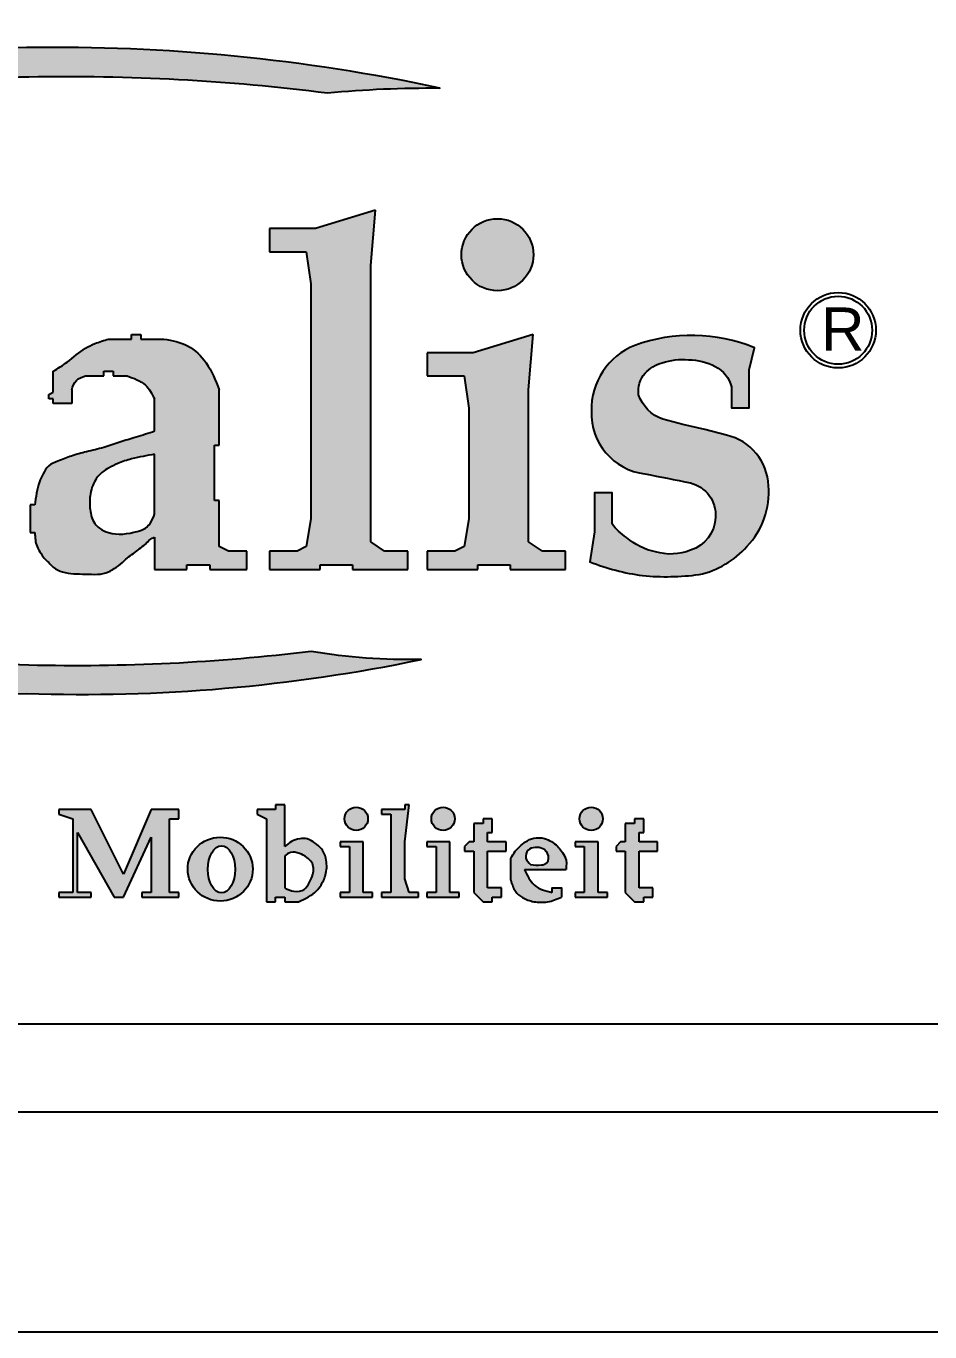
# Model space of a CAD drawing. Header units: metres. Extents: x 0 to 420, y 0 to 297.
# Drawn here: x 45.87 to 66.42, y 0 to 29.66 of the extents above; entities that cross this region are included whole.
import ezdxf
from ezdxf.enums import TextEntityAlignment as Align

# ---------------------------------------------------------------- set-up
doc = ezdxf.new("R2010")
doc.units = ezdxf.units.M
doc.header["$LTSCALE"] = 10
doc.header["$MEASUREMENT"] = 0
doc.layers.get('0').update_dxf_attribs({"linetype": 'CONTINUOUS'})
for name, color, linetype in [('25C', 1, 'CONTINUOUS'), ('RC', 2, 'CONTINUOUS'), ('SNIJLIJN', 1, 'CONTINUOUS'), ('VS-HOEK-018', 8, 'CONTINUOUS'), ('VS-HOEK-025', 1, 'CONTINUOUS'), ('VS-HOEK-035', 7, 'CONTINUOUS'), ('VS-HOEK-050', 4, 'CONTINUOUS')]:
    doc.layers.add(name, color=color, linetype=linetype)
doc.styles.add('HELVETICA', font='helv.shx')
doc.styles.add('ISO', font='ISO')
doc.styles.get("Standard").update_dxf_attribs({"font": 'iso.shx'})

# ---------------------------------------------------------------- blocks, each defined once
blk = doc.blocks.new('VIALIS-VM-01')
h = blk.add_hatch(color=256)
edge = h.paths.add_edge_path()
edge.add_arc((17.93881278018497, 14.76461323299684), 14.01359012827922, 108.8332745371606, 137.4239483886903, ccw=False)
edge.add_arc((28.8027892985973, -8.57788799629211), 39.70857105641316, 100.78465107951348, 112.80013950378279, ccw=False)
edge.add_arc((33.87210533717077, -36.40697089356308), 67.99506221215043, 91.32230786074382, 100.59290819490258, ccw=False)
edge.add_arc((33.69984099938185, -45.20570849107128), 76.78839839447271, 82.75517842846449, 91.04230353364272, ccw=False)
edge.add_arc((47.19356155146483, -8.871538967154718), 40.02293618776994, 89.47891490317829, 95.46255077376452, ccw=False)
edge.add_arc((33.23536071674035, -36.08721045792282), 68.74542107535036, 77.975106773316, 90.85217830156122)
edge.add_arc((33.21836222476752, -34.40162108240685), 67.0597658069651, 90.8590756654706, 100.61783728192)
edge.add_arc((26.96243317620151, -5.160100235767031), 37.1740034662, 99.44506753821096, 112.921778346098)
edge.add_arc((23.0728750185513, 6.488162016450147), 24.94889239537388, 115.1138129958057, 132.623268462748)
edge.add_arc((9.552031322904242, 20.87178538963109), 5.213307910796141, 130.3288920269219, 176.8970660028721)
edge.add_arc((11.1519553002469, 20.91163602358293), 6.80990222171197, 177.9605722613101, 213.715538221894)
edge.add_arc((18.0260336534569, 27.88167615529982), 16.5160150905646, 220.6082975793222, 247.7168937747358)
edge.add_arc((32.25579110041815, 60.90783640054721), 52.47547373782197, 247.0135757800472, 256.8545222353144)
edge.add_arc((30.70842351214672, 56.80250300041644), 48.12922149224578, 257.5368695815195, 271.791337632913)
edge.add_arc((34.30628294928916, 70.15985207537742), 61.49868798142298, 268.0493292123937, 281.7851253115199)
edge.add_arc((46.33784690231447, 30.69081169021077), 20.74003132036481, 260.13075788941194, 271.46168518528003, ccw=False)
edge.add_arc((34.0847124538947, 81.0260704453118), 71.30092684264609, 268.5681176109023, 277.00719823657914, ccw=False)
edge.add_arc((34.7997715027908, 82.82899717152897), 73.12422632568246, 259.41922895652567, 268.0433079742602, ccw=False)
edge.add_arc((25.49595078371176, 39.22463587801082), 28.57559367850864, 244.1904293951642, 261.7034603902771, ccw=False)
edge.add_arc((17.91920153747981, 26.89396161421729), 14.25038315217767, 224.4109661382178, 250.0401419148891, ccw=False)
edge.add_arc((10.74715606203826, 20.765122532648), 4.880419856529422, 176.1366988010405, 231.9572448674634, ccw=False)
edge.add_arc((10.64167404955898, 20.51861524057817), 4.798463511782855, 129.0371460811433, 173.1137182019519, ccw=False)
for points in [[(44.99429125194798, 24.56711051732448), (45.16525015605757, 26.61861736663953), (42.9427844026329, 25.93478175020119), (41.23319536153702, 25.93478175020119), (41.23319536153701, 25.07998722965323), (42.60086659441373, 25.07998722965323), (42.77182549852333, 23.88327490088611), (42.77182549852332, 15.17375543245094), (42.60086659441374, 14.14800200779343), (42.25894878619455, 13.97704310368384), (41.23319536153702, 13.97704310368384), (41.23319536153703, 13.29320748724547), (43.1137433067425, 13.29320748724547), (43.1137433067425, 13.46416639135507), (44.31045563550963, 13.46416639135507), (44.31045563550961, 13.29320748724547), (46.36196248482469, 13.29320748724547), (46.36196248482469, 13.97704310368384), (45.50716796427675, 13.97704310368383), (44.99429125194798, 14.31896091190301)], [(56.78634857039814, 16.51742552702898, -0.3791154371276251), (57.78802219366732, 15.23617071470017, -0.317823025813493), (56.85673348608808, 14.00908329248275, -0.1685743234727169), (55.55500479413894, 13.94918599455907, -0.1368981531360542), (54.48633811337487, 14.4855082352487, -0.09917526913757566), (53.94663565617508, 14.99030279179077), (53.94663565617505, 16.13764460788971), (53.29311738891104, 16.13764460788971), (53.29311738891104, 14.69551066492413), (53.12749525821777, 13.57606342958345, 0.05939729377212997), (55.08050477352756, 13.06757554972865, 0.05587557444467057), (57.17769084609373, 13.10757512040511, 0.1606367519036779), (58.95135682311615, 14.14918313714829, 0.2130221329154303), (59.7513694863091, 16.39982771553156, 0.3185574212503646), (58.35105590681115, 18.23214222317545), (57.38709054694841, 18.490076095348), (56.57718225030665, 18.66998787907538), (55.8368112768058, 18.86625532997294, -0.2307106865618775), (54.93282218149015, 19.77644554329953, -0.2115120042006338), (55.17006813366684, 20.57337323342532, -0.144694774903916), (55.80430546987352, 20.95555716613627, -0.1041218788009864), (56.78893177075405, 21.07495968078159, -0.1096580642264718), (57.77159259231263, 20.82688524176637, -0.2250946145004175), (58.37431299860736, 20.06266888606086), (58.37431299860737, 19.29199370170503), (59.03938065213055, 19.29199370170502), (59.03938065213056, 20.7025560290554), (59.23297624684033, 21.51964920567706, 0.1855627371420374), (54.78803153139092, 21.60687509232757, 0.3114346919178297), (53.17934211210683, 19.16990132762766, 0.3891263352437465), (55.163859648777, 16.83865499113877, -0.006994000392906661)], [(34.6190425531915, 4.390638297872338), (33.42159574468085, 4.390638297872338), (33.42159574468085, 4.21957446808512), (33.93478723404255, 4.048510638297876), (33.93478723404255, 1.31148936170213), (33.42159574468085, 1.31148936170213), (33.42159574468084, 1.140425531914889), (34.6190425531915, 1.140425531914889), (34.6190425531915, 1.31148936170213), (34.10585106382979, 1.31148936170213), (34.10585106382979, 3.535319148936176), (35.47436170212765, 1.140425531914889), (35.81648936170212, 1.140425531914889), (36.84287234042553, 3.364255319148934), (36.84287234042553, 1.31148936170213), (36.50074468085108, 1.31148936170213), (36.50074468085108, 1.140425531914889), (37.86925531914893, 1.140425531914889), (37.86925531914893, 1.31148936170213), (37.52712765957448, 1.31148936170213), (37.52712765957448, 4.048510638297877), (37.86925531914893, 4.048510638297877), (37.86925531914893, 4.390638297872338), (36.84287234042553, 4.390638297872338), (35.81648936170212, 1.995744680851072)], [(46.42244680851062, 4.561702127659578), (46.25138297872341, 4.561702127659578), (46.25138297872341, 4.390638297872338), (45.39606382978724, 4.390638297872338), (45.39606382978724, 4.219574468085119), (45.7381914893617, 4.219574468085118), (45.73819148936171, 1.31148936170213), (45.39606382978722, 1.31148936170213), (45.39606382978723, 1.14042553191489), (46.7645744680851, 1.140425531914889), (46.76457446808509, 1.31148936170213), (46.42244680851064, 1.31148936170213), (46.25138297872341, 1.824680851063848), (46.25138297872341, 3.193191489361672)], [(50.01478723404256, 3.193191489361714), (49.33053191489362, 3.193191489361715), (49.33053191489364, 3.535319148936176), (49.50159574468085, 3.535319148936175), (49.50159574468086, 4.048510638297877), (49.15946808510638, 4.048510638297877), (49.15946808510638, 3.877446808510637), (48.81734042553192, 3.877446808510637), (48.8173404255319, 3.193191489361715), (48.64627659574469, 3.193191489361714), (48.47521276595745, 3.022127659574477), (48.47521276595745, 2.851063829787234), (48.81734042553191, 2.851063829787234), (48.8173404255319, 1.311489361702131), (49.15946808510638, 0.9693617021276489), (49.50159574468085, 0.969361702127649), (49.50159574468086, 1.140425531914889), (49.84372340425532, 1.140425531914889), (49.84372340425532, 1.48255319148935), (49.33053191489363, 1.482553191489351), (49.33053191489363, 2.851063829787234), (50.01478723404256, 2.851063829787234)], [(54.09367103243586, 3.022127659574473), (54.09367103243585, 2.851063829787234), (54.4357986920103, 2.851063829787234), (54.43579869201031, 1.311489361702137), (54.77792635158478, 0.969361702127649), (55.12005401115925, 0.9693617021276489), (55.12005401115925, 1.140425531914889), (55.46218167073371, 1.140425531914889), (55.46218167073373, 1.48255319148935), (54.94899018137202, 1.48255319148935), (54.94899018137203, 2.851063829787234), (55.63324550052095, 2.851063829787234), (55.63324550052095, 3.193191489361715), (54.94899018137203, 3.193191489361715), (54.94899018137203, 3.535319148936176), (55.12005401115925, 3.535319148936176), (55.12005401115925, 4.048510638297878), (54.77792635158479, 4.048510638297878), (54.77792635158478, 3.877446808510637), (54.4357986920103, 3.877446808510636), (54.43579869201032, 3.193191489361714), (54.26473486222308, 3.193191489361714)]]:
    blk.add_hatch(color=256).paths.add_polyline_path(points)
h = blk.add_hatch(color=256)
h.paths.add_polyline_path([(50.84987846086445, 19.96060474751939), (51.02083736497402, 22.01211159683452), (48.79837161154935, 21.32827598039617), (47.08878257045348, 21.32827598039619), (47.08878257045349, 20.47348145984822), (48.45645380333018, 20.47348145984822), (48.62741270743977, 19.27676913108111), (48.62741270743977, 15.17375543245098), (48.4564538033302, 14.14800200779344), (48.11453599511102, 13.97704310368384), (47.08878257045348, 13.97704310368384), (47.08878257045348, 13.29320748724547), (48.96933051565895, 13.29320748724547), (48.96933051565896, 13.46416639135507), (50.16604284442609, 13.46416639135507), (50.16604284442608, 13.29320748724547), (52.21754969374115, 13.29320748724547), (52.21754969374114, 13.97704310368384), (51.3627551731932, 13.97704310368384), (50.84987846086445, 14.318960911903)])
h.paths.add_polyline_path([(51.02803809947323, 24.96860330263182, 1), (48.35865109051868, 24.96860330263182, 1)])
h = blk.add_hatch(color=256)
edge = h.paths.add_edge_path()
edge.add_line((39.36645635592315, 15.85759104888931), (39.19549745181355, 15.85759104888931))
edge.add_line((39.19549745181355, 15.85759104888931), (39.19549745181354, 17.90909789820437))
edge.add_line((39.19549745181354, 17.90909789820437), (39.36645635592314, 17.90909789820437))
edge.add_line((39.36645635592314, 17.90909789820437), (39.36645635592313, 19.96060474751945))
edge.add_spline(control_points=[(39.36645635592314, 19.96060474751946), (39.23107123945896, 20.30600557524894), (38.98224009427663, 20.94083520612342), (38.23822064506549, 21.66743334269967), (37.62171559599758, 21.78343269754824), (37.31494950660807, 21.84115269272493)], knot_values=[0, 0, 0, 0, 1.10788424894104, 2.036236431250619, 2.955678302040836, 2.955678302040836, 2.955678302040836, 2.955678302040836], degree=3, periodic=0)
edge.add_line((37.31494950660807, 21.84115269272493), (36.46015498606013, 21.84115269272493))
edge.add_line((36.46015498606013, 21.84115269272493), (36.46015498606013, 22.01211159683452))
edge.add_line((36.46015498606013, 22.01211159683452), (36.11823717784096, 22.01211159683452))
edge.add_line((36.11823717784096, 22.01211159683452), (36.11823717784095, 21.84115269272493))
edge.add_line((36.11823717784095, 21.84115269272493), (35.26344265729299, 21.84115269272493))
edge.add_spline(control_points=[(35.26344265729301, 21.84115269272493), (35.09048949763257, 21.78977518911697), (34.79523998594861, 21.70206830430739), (34.26011109858899, 21.43867340663565), (33.80097270440292, 21.01577528374024), (33.38585972060932, 20.75408378788796), (33.21193580797794, 20.64444036395782)], knot_values=[0, 0, 0, 0, 0.5406195232726265, 0.922895254220526, 1.777689774768483, 2.394090869532718, 2.394090869532718, 2.394090869532718, 2.394090869532718], degree=3, periodic=0)
edge.add_line((33.21193580797794, 20.64444036395782), (33.21193580797794, 19.87512529546467))
edge.add_line((33.21193580797794, 19.87512529546467), (33.04097690386835, 19.78964584340989))
edge.add_line((33.04097690386835, 19.78964584340989), (33.04097690386835, 19.61868693930029))
edge.add_line((33.04097690386835, 19.61868693930029), (33.21193580797794, 19.61868693930029))
edge.add_line((33.21193580797794, 19.61868693930029), (33.21193580797795, 19.4477280351907))
edge.add_line((33.21193580797795, 19.4477280351907), (33.89577142441629, 19.44772803519069))
edge.add_line((33.89577142441629, 19.44772803519069), (33.89577142441629, 19.96060474751946))
edge.add_spline(control_points=[(33.8957714244163, 19.96060474751946), (33.93851115044369, 20.08882392560164), (34.02399060249851, 20.34526228176603), (34.28042895866288, 20.43074173382082), (34.40864813674506, 20.47348145984822)], knot_values=[0, 0, 0, 0, 0.3822757309479041, 0.7645514618958114, 0.7645514618958114, 0.7645514618958114, 0.7645514618958114], degree=3, periodic=0)
edge.add_line((34.40864813674508, 20.47348145984822), (35.09248375318342, 20.47348145984822))
edge.add_line((35.09248375318342, 20.47348145984822), (35.09248375318342, 20.64444036395782))
edge.add_line((35.09248375318342, 20.64444036395782), (35.43440156140259, 20.64444036395782))
edge.add_line((35.43440156140259, 20.64444036395782), (35.43440156140258, 20.47348145984822))
edge.add_line((35.43440156140258, 20.47348145984822), (35.94727827373136, 20.47348145984822))
edge.add_spline(control_points=[(35.94727827373136, 20.47348145984822), (36.19919046921099, 20.38665823721256), (36.65420076968027, 20.22983589463425), (36.87463763914929, 19.80729294047752), (36.9730316983889, 19.61868693930029)], knot_values=[0, 0, 0, 0, 0.7645514618958161, 1.38095255666007, 1.38095255666007, 1.38095255666007, 1.38095255666007], degree=3, periodic=0)
edge.add_line((36.9730316983889, 19.61868693930028), (36.9730316983889, 18.42197461053316))
edge.add_spline(control_points=[(36.9730316983889, 18.42197461053316), (36.74310036595077, 18.3450167164614), (36.31350333114683, 18.20123081852651), (35.67668736902255, 18.02381405995155), (35.0764165692658, 17.80352372473475), (34.46910084717693, 17.67291885517295), (33.89343955941884, 17.51782405255994), (33.43863073377305, 17.32628501633517), (33.01497801092388, 17.18021807869141), (32.83810515682498, 16.84880203542152), (32.6105094063094, 16.38327499378481), (32.56276379977284, 15.97965950663311), (32.52810019153958, 15.68663214477973)], knot_values=[0, 0, 0, 0, 0.7272619162065518, 1.358795077709671, 1.982863429229877, 2.641335656161611, 3.222659594154146, 3.760556989656996, 4.142832720604908, 4.505495990911738, 4.834482978009286, 5.706205766086533, 5.706205766086533, 5.706205766086533, 5.706205766086533], degree=3, periodic=0)
edge.add_line((32.52810019153959, 15.68663214477973), (32.35714128742998, 15.68663214477973))
edge.add_line((32.35714128742998, 15.68663214477973), (32.35714128742998, 14.6608787201222))
edge.add_line((32.35714128742998, 14.6608787201222), (32.52810019153959, 14.6608787201222))
edge.add_spline(control_points=[(32.52810019153958, 14.6608787201222), (32.53556883361115, 14.48323937057334), (32.54735662090377, 14.20287048326929), (32.74062548236666, 13.9157376754255), (32.8691285441444, 13.7025656881824), (33.04619848799236, 13.5547483397701), (33.23258723195285, 13.33138611656713), (33.7037887863623, 13.12380355913119), (34.39866708815487, 13.13655280723673), (35.09208895209562, 13.08322043761381), (35.50982534724278, 13.3538853610776), (35.75438961352121, 13.50586336614798), (35.94858436355411, 13.74645668011633), (36.19218082438416, 13.86971422304391), (36.39413149331373, 14.07386291022751), (36.63109018271383, 14.20585618102245), (36.77640121740881, 14.41127805452911), (36.91280632712408, 14.46583286235895), (36.9730316983889, 14.4899198160126)], knot_values=[0, 0, 0, 0, 0.5190695795408117, 0.8192495684027148, 1.020778833923468, 1.262551234723696, 1.504323635523929, 1.886599366471836, 2.745657227784091, 3.604715089096338, 3.845031165470665, 4.221888152628403, 4.463660553428631, 4.75797394205281, 5.025221449911223, 5.319072014341908, 5.560844415142124, 5.751982280616085, 5.751982280616085, 5.751982280616085, 5.751982280616085], degree=3, periodic=0)
edge.add_line((36.9730316983889, 14.4899198160126), (36.9730316983889, 13.29320748724547))
edge.add_line((36.9730316983889, 13.29320748724547), (38.16974402715601, 13.29320748724547))
edge.add_line((38.16974402715601, 13.29320748724547), (38.16974402715601, 13.46416639135507))
edge.add_line((38.16974402715601, 13.46416639135507), (39.02453854770397, 13.46416639135507))
edge.add_line((39.02453854770397, 13.46416639135507), (39.02453854770397, 13.29320748724547))
edge.add_line((39.02453854770397, 13.29320748724547), (40.39220978058068, 13.29320748724547))
edge.add_line((40.39220978058068, 13.29320748724547), (40.39220978058068, 13.97704310368384))
edge.add_line((40.39220978058068, 13.97704310368384), (39.70837416414233, 13.97704310368383))
edge.add_line((39.70837416414233, 13.97704310368383), (39.36645635592314, 14.14800200779343))
edge.add_line((39.36645635592314, 14.14800200779343), (39.36645635592315, 15.85759104888931))
edge = h.paths.add_edge_path(flags=16)
edge.add_spline(control_points=[(36.9730316983889, 15.34471433656056), (36.924789515418, 15.22586424569401), (36.84603629694978, 15.03184675737623), (36.61914169895346, 14.79524029641836), (36.09151234819315, 14.62952123173499), (35.46851052869115, 14.53911423523922), (34.94999793971252, 14.79052965607312), (34.6653310840646, 15.065340958894), (34.56009596694373, 15.5091536130422), (34.55543383924185, 16.06316729489079), (34.70904431140969, 16.57153940103142), (34.99676871229673, 16.90246339724327), (35.30043506559085, 17.07728240718627), (35.64851288179678, 17.2579923721457), (36.22221209655729, 17.43879596148194), (36.68647832615102, 17.51818176219158), (36.9730316983889, 17.56718008998522)], knot_values=[0, 0, 0, 0, 0.3822757309479234, 0.6240481317481317, 0.9524622846889033, 2.016987370200795, 2.399263101148708, 2.641035501948926, 3.181655025221541, 3.694531737550307, 4.310367362569101, 4.72237792055652, 4.975021731945109, 5.357297462893023, 5.897916986165647, 6.769639774242884, 6.769639774242884, 6.769639774242884, 6.769639774242884], degree=3, periodic=0)
edge.add_line((36.9730316983889, 17.56718008998522), (36.97303169838891, 15.34471433656056))
h = blk.add_hatch(color=256)
edge = h.paths.add_edge_path()
edge.add_spline(control_points=[(42.31691489361702, 0.969361702127649), (42.43926616943229, 1.02823527045652), (42.67280772485744, 1.140611905921373), (42.97071494956373, 1.338046745441936), (43.19442573991526, 1.641078166108717), (43.37135820956436, 2.048128002323117), (43.36448580125752, 2.543662630015906), (43.19811181491296, 2.950892139610209), (42.91407266517902, 3.150265401977105), (42.6637828222573, 3.329791050587944), (42.33861516750567, 3.318909688565852), (42.0423137430476, 3.229901038466631), (41.88211348905016, 3.090392673455224), (41.80372340425531, 3.022127659574474)], knot_values=[0, 0, 0, 0, 0.4080804036594595, 0.778935336588067, 1.054847399487842, 1.527721509266245, 2.083155543001215, 2.504695568371522, 2.779652693724286, 3.114987979577074, 3.396038676427577, 3.717876283366536, 4.026259428689711, 4.026259428689711, 4.026259428689711, 4.026259428689711], degree=3, periodic=0)
edge.add_line((41.80372340425531, 3.022127659574474), (41.8037234042553, 4.561702127659579))
edge.add_line((41.8037234042553, 4.561702127659579), (41.46159574468086, 4.561702127659577))
edge.add_line((41.46159574468086, 4.561702127659577), (41.46159574468085, 4.390638297872337))
edge.add_line((41.46159574468085, 4.390638297872337), (40.77734042553191, 4.390638297872338))
edge.add_line((40.77734042553191, 4.390638297872338), (40.77734042553191, 4.219574468085116))
edge.add_line((40.77734042553191, 4.219574468085116), (41.11946808510639, 4.048510638297875))
edge.add_line((41.11946808510639, 4.048510638297875), (41.11946808510639, 0.969361702127649))
edge.add_line((41.11946808510639, 0.969361702127649), (41.46159574468086, 0.969361702127649))
edge.add_line((41.46159574468086, 0.969361702127649), (41.46159574468086, 1.140425531914889))
edge.add_line((41.46159574468086, 1.140425531914889), (41.80372340425531, 1.140425531914889))
edge.add_line((41.80372340425531, 1.140425531914889), (41.80372340425531, 0.9693617021276494))
edge.add_line((41.80372340425531, 0.9693617021276494), (42.31691489361702, 0.969361702127649))
edge = h.paths.add_edge_path(flags=16)
edge.add_spline(control_points=[(41.80372340425531, 2.679999999999993), (41.87048156361474, 2.727424181296601), (42.03193849614189, 2.842121214786359), (42.35233090163047, 2.785872589884795), (42.60627109651416, 2.6334606459977), (42.87252812375412, 2.406791824814785), (42.88316229878951, 2.015311695687604), (42.71912910142839, 1.701383791785149), (42.5502024217859, 1.374175409487668), (42.13960637961796, 1.323681142647919), (41.9123024550254, 1.431195493950568), (41.80372340425531, 1.48255319148935)], knot_values=[0, 0, 0, 0, 0.2387099138641235, 0.5773282371196018, 0.8847691078418092, 1.140776808187536, 1.585998564361024, 1.904778172436157, 2.226934473032271, 2.621240613734333, 2.981850695613725, 2.981850695613725, 2.981850695613725, 2.981850695613725], degree=3, periodic=0)
edge.add_line((41.80372340425531, 1.48255319148935), (41.80372340425531, 2.679999999999994))
h = blk.add_hatch(color=256)
h.paths.add_polyline_path([(44.02312766014772, 4.048510638297877, 1), (44.88729787176717, 4.048510638297877, 1)])
h.paths.add_polyline_path([(44.71180851063828, 3.193191489361714), (43.85648936170212, 3.193191489361715), (43.85648936170212, 3.022127659574474), (44.19861702127659, 3.022127659574474), (44.19861702127659, 1.31148936170213), (43.85648936170212, 1.31148936170213), (43.85648936170212, 1.140425531914889), (45.05393617021276, 1.140425531914889), (45.05393617021276, 1.31148936170213), (44.71180851063828, 1.31148936170213)])
h = blk.add_hatch(color=256)
h.paths.add_polyline_path([(47.24316744864218, 4.048510638297877, 1), (48.10733766026163, 4.048510638297877, 1)])
h.paths.add_polyline_path([(47.41865680977106, 1.311489361702131), (47.07652915019658, 1.31148936170213), (47.07652915019659, 1.140425531914889), (48.27397595870723, 1.140425531914889), (48.27397595870723, 1.31148936170213), (47.93184829913275, 1.31148936170213), (47.93184829913275, 3.193191489361715), (47.07652915019659, 3.193191489361715), (47.07652915019659, 3.022127659574474), (47.41865680977105, 3.022127659574474)])
h = blk.add_hatch(color=256)
h.paths.add_polyline_path([(52.74098397545556, 4.048510638297877, 1), (53.60515418707502, 4.048510638297877, 1)])
h.paths.add_polyline_path([(52.91647333658443, 1.311489361702131), (52.57434567700997, 1.31148936170213), (52.57434567700996, 1.140425531914889), (53.77179248552061, 1.140425531914889), (53.77179248552061, 1.31148936170213), (53.42966482594613, 1.31148936170213), (53.42966482594612, 3.193191489361715), (52.57434567700996, 3.193191489361714), (52.57434567700997, 3.022127659574474), (52.91647333658443, 3.022127659574474)])
h = blk.add_hatch(color=256)
edge = h.paths.add_edge_path()
edge.add_ellipse((39.40708746033677, 2.182143892612061), major_axis=(-1.207564254615716, -0.00727031187838767), ratio=0.9805683446331427, start_angle=0, end_angle=360)
edge = h.paths.add_edge_path(flags=16)
edge.add_ellipse((39.4526558583694, 2.174553608396309), major_axis=(0, -0.8728916741958695), ratio=0.5829440845771464, start_angle=0, end_angle=360)
h = blk.add_hatch(color=256)
edge = h.paths.add_edge_path()
edge.add_spline(control_points=[(52.23900418836138, 2.166808510638292), (52.25194932199121, 2.322932166434219), (52.272849716914, 2.574999557643587), (52.07600147256107, 2.840994853176912), (51.91718277746161, 3.051242267632843), (51.70075236615898, 3.20804517023986), (51.41008164779228, 3.348258078628127), (51.05559636653831, 3.364593917843626), (50.74400024636127, 3.216507063347271), (50.53521081681526, 3.028534614925952), (50.3264309696783, 2.839121777985999), (50.23743149745822, 2.669347641092672), (50.18623823091457, 2.57169208847651)], knot_values=[0, 0, 0, 0, 0.44964672124406, 0.7259711887478963, 0.9595316702038685, 1.242170229691621, 1.515769412309674, 1.92197536862978, 2.254370217947584, 2.523124952307042, 2.765045740423638, 3.092629933730431, 3.092629933730431, 3.092629933730431, 3.092629933730431], degree=3, periodic=0)
edge.add_line((50.18623823091458, 2.57169208847652), (50.18623823091456, 1.774941236711706))
edge.add_spline(control_points=[(50.18623823091457, 1.774941236711697), (50.23167374600065, 1.628316068685556), (50.31156862903416, 1.370486909556998), (50.63790159285131, 1.084171901428266), (50.89515461977032, 1.011002452995957), (51.04155737985074, 0.969361702127649)], knot_values=[0, 0, 0, 0, 0.4518914530632112, 0.7946166059287822, 1.247262411478082, 1.247262411478082, 1.247262411478082, 1.247262411478082], degree=3, periodic=0)
edge.add_spline(control_points=[(51.04155737985074, 0.969361702127649), (51.21475802464006, 0.956194054776355), (51.57052817934407, 0.9291464884064036), (51.89925076767813, 1.068773536039927), (52.06794035857416, 1.140425531914889)], knot_values=[0, 0, 0, 0, 0.5131914893617022, 1.054142816760727, 1.054142816760727, 1.054142816760727, 1.054142816760727], degree=3, periodic=0)
edge.add_line((52.06794035857416, 1.140425531914891), (52.06794035857416, 1.48255319148935))
edge.add_line((52.06794035857416, 1.48255319148935), (51.72581269899968, 1.482553191489351))
edge.add_line((51.72581269899968, 1.482553191489351), (51.72581269899963, 1.311489361702148))
edge.add_spline(control_points=[(51.72581269899968, 1.31148936170213), (51.48109688264864, 1.375853411994326), (51.00380658995063, 1.501388152091073), (50.79915334956961, 1.948795449294317), (50.69942972027627, 2.166808510638292)], knot_values=[0, 0, 0, 0, 0.7183284440041541, 1.401017712726128, 1.401017712726128, 1.401017712726128, 1.401017712726128], degree=3, periodic=0)
edge.add_line((50.69942972027628, 2.166808510638292), (52.2390041883614, 2.166808510638292))
edge = h.paths.add_edge_path(flags=16)
edge.add_spline(control_points=[(50.92150145531962, 2.35661820725538), (50.84740553617605, 2.425835689943753), (50.69325338958209, 2.569838540054385), (50.79116146561567, 2.919677665744644), (51.09708023766053, 3.009298548540108), (51.37762058087793, 2.970523333577377), (51.60834395782635, 2.761763002427196), (51.60320494274373, 2.402284097963368), (51.25541537511079, 2.308251826237378), (51.05235257752067, 2.337664833772278), (50.92150145531962, 2.35661820725538)], knot_values=[0, 0, 0, 0, 0.2864998271037997, 0.5960458262386515, 0.8703042766576922, 1.170490635154103, 1.412411423270699, 1.758817353538823, 1.980404333049955, 2.381930883679661, 2.381930883679661, 2.381930883679661, 2.381930883679661], degree=3, periodic=0)
for p, q in [((45.16525015605757, 26.61861736663953), (42.94278440263291, 25.93478175020119)), ((44.99429125194798, 24.56711051732444), (45.16525015605757, 26.61861736663953)), ((42.94278440263291, 25.93478175020119), (41.23319536153702, 25.93478175020119)), ((41.23319536153702, 25.93478175020119), (41.23319536153702, 25.07998722965323)), ((41.23319536153702, 25.07998722965323), (42.60086659441374, 25.07998722965323)), ((42.60086659441374, 25.07998722965323), (42.77182549852332, 23.8832749008861)), ((44.99429125194798, 14.31896091190301), (44.99429125194798, 24.56711051732444)), ((42.77182549852332, 23.8832749008861), (42.77182549852332, 15.17375543245097)), ((35.26344265729301, 21.84115269272493), (36.11823717784095, 21.84115269272493)), ((36.11823717784095, 21.84115269272493), (36.11823717784095, 22.01211159683452)), ((36.11823717784095, 22.01211159683452), (36.46015498606013, 22.01211159683452)), ((36.46015498606013, 22.01211159683452), (36.46015498606013, 21.84115269272493)), ((36.46015498606013, 21.84115269272493), (37.31494950660807, 21.84115269272493)), ((51.02083736497403, 22.01211159683452), (48.79837161154937, 21.32827598039618)), ((50.84987846086444, 19.96060474751946), (51.02083736497403, 22.01211159683452)), ((48.79837161154937, 21.32827598039618), (47.08878257045348, 21.32827598039619)), ((47.08878257045348, 21.32827598039619), (47.08878257045348, 20.47348145984822)), ((33.21193580797794, 19.87512529546467), (33.21193580797794, 20.64444036395782)), ((34.40864813674507, 20.47348145984822), (35.09248375318342, 20.47348145984822)), ((35.09248375318342, 20.47348145984822), (35.09248375318342, 20.64444036395782)), ((35.09248375318342, 20.64444036395782), (35.43440156140259, 20.64444036395782)), ((35.43440156140259, 20.64444036395782), (35.43440156140259, 20.47348145984822)), ((35.43440156140259, 20.47348145984822), (35.94727827373137, 20.47348145984822)), ((47.08878257045348, 20.47348145984822), (48.4564538033302, 20.47348145984822)), ((48.4564538033302, 20.47348145984822), (48.62741270743978, 19.2767691310811)), ((33.04097690386835, 19.78964584340988), (33.21193580797794, 19.87512529546467)), ((33.8957714244163, 19.96060474751946), (33.8957714244163, 19.44772803519069)), ((39.36645635592314, 17.90909789820437), (39.36645635592314, 19.96060474751946)), ((50.84987846086444, 14.31896091190301), (50.84987846086444, 19.96060474751946)), ((33.04097690386835, 19.61868693930029), (33.04097690386835, 19.78964584340988)), ((33.21193580797794, 19.61868693930029), (33.04097690386835, 19.61868693930029)), ((33.21193580797794, 19.44772803519069), (33.21193580797794, 19.61868693930029)), ((33.8957714244163, 19.44772803519069), (33.21193580797794, 19.44772803519069)), ((36.9730316983889, 18.42197461053316), (36.9730316983889, 19.61868693930029)), ((48.62741270743978, 19.2767691310811), (48.62741270743978, 15.17375543245097)), ((36.9730316983889, 15.34471433656056), (36.9730316983889, 17.56718008998522)), ((39.19549745181355, 15.85759104888931), (39.19549745181355, 17.90909789820437)), ((39.19549745181355, 17.90909789820437), (39.36645635592314, 17.90909789820437)), ((32.52810019153958, 15.68663214477973), (32.35714128742998, 15.68663214477973)), ((32.35714128742998, 15.68663214477973), (32.35714128742998, 14.6608787201222)), ((39.36645635592314, 15.85759104888931), (39.19549745181355, 15.85759104888931)), ((39.36645635592314, 14.14800200779343), (39.36645635592314, 15.85759104888931)), ((42.77182549852332, 15.17375543245097), (42.60086659441374, 14.14800200779343)), ((48.62741270743978, 15.17375543245097), (48.4564538033302, 14.14800200779343)), ((32.35714128742998, 14.6608787201222), (32.52810019153958, 14.6608787201222)), ((36.9730316983889, 14.4899198160126), (36.9730316983889, 13.29320748724547)), ((39.70837416414231, 13.97704310368384), (39.36645635592314, 14.14800200779343)), ((42.60086659441374, 14.14800200779343), (42.25894878619455, 13.97704310368384)), ((45.50716796427675, 13.97704310368384), (44.99429125194798, 14.31896091190301)), ((48.4564538033302, 14.14800200779343), (48.11453599511101, 13.97704310368384)), ((51.36275517319321, 13.97704310368384), (50.84987846086444, 14.31896091190301)), ((40.39220978058068, 13.97704310368384), (39.70837416414231, 13.97704310368384)), ((40.39220978058068, 13.29320748724547), (40.39220978058068, 13.97704310368384)), ((42.25894878619455, 13.97704310368384), (41.23319536153702, 13.97704310368384)), ((41.23319536153702, 13.97704310368384), (41.23319536153702, 13.29320748724547)), ((46.36196248482469, 13.97704310368384), (45.50716796427675, 13.97704310368384)), ((46.36196248482469, 13.29320748724547), (46.36196248482469, 13.97704310368384)), ((48.11453599511101, 13.97704310368384), (47.08878257045348, 13.97704310368384)), ((47.08878257045348, 13.97704310368384), (47.08878257045348, 13.29320748724547)), ((52.21754969374115, 13.97704310368384), (51.36275517319321, 13.97704310368384)), ((52.21754969374115, 13.29320748724547), (52.21754969374115, 13.97704310368384)), ((36.9730316983889, 13.29320748724547), (38.16974402715601, 13.29320748724547)), ((38.16974402715601, 13.29320748724547), (38.16974402715601, 13.46416639135507)), ((38.16974402715601, 13.46416639135507), (39.02453854770397, 13.46416639135507)), ((39.02453854770397, 13.46416639135507), (39.02453854770397, 13.29320748724547)), ((39.02453854770397, 13.29320748724547), (40.39220978058068, 13.29320748724547)), ((41.23319536153702, 13.29320748724547), (43.1137433067425, 13.29320748724547)), ((43.1137433067425, 13.29320748724547), (43.1137433067425, 13.46416639135507)), ((43.1137433067425, 13.46416639135507), (44.31045563550962, 13.46416639135507)), ((44.31045563550962, 13.46416639135507), (44.31045563550962, 13.29320748724547)), ((44.31045563550962, 13.29320748724547), (46.36196248482469, 13.29320748724547)), ((47.08878257045348, 13.29320748724547), (48.96933051565896, 13.29320748724547)), ((48.96933051565896, 13.29320748724547), (48.96933051565896, 13.46416639135507)), ((48.96933051565896, 13.46416639135507), (50.16604284442608, 13.46416639135507)), ((50.16604284442608, 13.46416639135507), (50.16604284442608, 13.29320748724547)), ((50.16604284442608, 13.29320748724547), (52.21754969374115, 13.29320748724547)), ((34.6190425531915, 4.390638297872338), (33.42159574468085, 4.390638297872338)), ((33.42159574468085, 4.390638297872338), (33.42159574468085, 4.219574468085118)), ((35.81648936170212, 1.995744680851072), (34.6190425531915, 4.390638297872338)), ((36.84287234042553, 4.390638297872338), (35.81648936170212, 1.995744680851072)), ((37.86925531914893, 4.390638297872338), (36.84287234042553, 4.390638297872338)), ((37.86925531914893, 4.048510638297877), (37.86925531914893, 4.390638297872338)), ((41.46159574468086, 4.390638297872338), (40.77734042553191, 4.390638297872338)), ((40.77734042553191, 4.390638297872338), (40.77734042553191, 4.219574468085118)), ((41.80372340425531, 4.561702127659578), (41.46159574468086, 4.561702127659578)), ((41.46159574468086, 4.561702127659578), (41.46159574468086, 4.390638297872338)), ((41.80372340425531, 3.022127659574474), (41.80372340425531, 4.561702127659578)), ((46.25138297872341, 4.390638297872338), (45.39606382978723, 4.390638297872338)), ((45.39606382978723, 4.390638297872338), (45.39606382978723, 4.219574468085118)), ((46.25138297872341, 3.193191489361715), (46.42244680851063, 4.561702127659578)), ((46.42244680851063, 4.561702127659578), (46.25138297872341, 4.561702127659578)), ((46.25138297872341, 4.561702127659578), (46.25138297872341, 4.390638297872338)), ((33.42159574468085, 4.219574468085118), (33.93478723404255, 4.048510638297877)), ((33.93478723404255, 4.048510638297877), (33.93478723404255, 1.31148936170213)), ((37.52712765957448, 1.31148936170213), (37.52712765957448, 4.048510638297877)), ((37.52712765957448, 4.048510638297877), (37.86925531914893, 4.048510638297877)), ((40.77734042553191, 4.219574468085118), (41.11946808510639, 4.048510638297877)), ((41.11946808510639, 4.048510638297877), (41.11946808510639, 0.969361702127649)), ((45.39606382978723, 4.219574468085118), (45.7381914893617, 4.219574468085118)), ((45.7381914893617, 4.219574468085118), (45.7381914893617, 1.31148936170213)), ((48.81734042553191, 3.877446808510637), (48.81734042553191, 3.193191489361715)), ((49.15946808510638, 3.877446808510637), (48.81734042553191, 3.877446808510637)), ((49.50159574468085, 4.048510638297877), (49.15946808510638, 4.048510638297877)), ((49.15946808510638, 4.048510638297877), (49.15946808510638, 3.877446808510637)), ((49.50159574468085, 3.535319148936175), (49.50159574468085, 4.048510638297877)), ((54.43579869201031, 3.877446808510637), (54.43579869201031, 3.193191489361715)), ((54.77792635158478, 3.877446808510637), (54.43579869201031, 3.877446808510637)), ((55.12005401115925, 4.048510638297877), (54.77792635158478, 4.048510638297877)), ((54.77792635158478, 4.048510638297877), (54.77792635158478, 3.877446808510637)), ((55.12005401115925, 3.535319148936175), (55.12005401115925, 4.048510638297877)), ((34.10585106382979, 1.31148936170213), (34.10585106382979, 3.535319148936176)), ((34.10585106382979, 3.535319148936176), (35.47436170212765, 1.140425531914889)), ((49.33053191489363, 3.193191489361715), (49.33053191489363, 3.535319148936176)), ((49.33053191489363, 3.535319148936176), (49.50159574468085, 3.535319148936175)), ((54.94899018137203, 3.193191489361715), (54.94899018137203, 3.535319148936176)), ((54.94899018137203, 3.535319148936176), (55.12005401115925, 3.535319148936175)), ((35.81648936170212, 1.140425531914889), (36.84287234042553, 3.364255319148935)), ((36.84287234042553, 3.364255319148935), (36.84287234042553, 1.31148936170213)), ((44.71180851063828, 3.193191489361715), (43.85648936170212, 3.193191489361714)), ((43.85648936170212, 3.193191489361714), (43.85648936170212, 3.022127659574474)), ((43.85648936170212, 3.022127659574474), (44.19861702127659, 3.022127659574474)), ((44.19861702127659, 3.022127659574474), (44.19861702127659, 1.31148936170213)), ((44.71180851063828, 1.31148936170213), (44.71180851063828, 3.193191489361715)), ((46.25138297872341, 1.824680851063831), (46.25138297872341, 3.193191489361715)), ((47.93184829913275, 3.193191489361715), (47.07652915019658, 3.193191489361714)), ((47.07652915019658, 3.193191489361714), (47.07652915019658, 3.022127659574474)), ((47.07652915019658, 3.022127659574474), (47.41865680977105, 3.022127659574474)), ((47.41865680977105, 3.022127659574474), (47.41865680977105, 1.31148936170213)), ((47.93184829913275, 1.31148936170213), (47.93184829913275, 3.193191489361715)), ((48.64627659574468, 3.193191489361714), (48.47521276595745, 3.022127659574474)), ((48.47521276595745, 3.022127659574474), (48.47521276595745, 2.851063829787234)), ((48.81734042553191, 3.193191489361715), (48.64627659574468, 3.193191489361714)), ((50.01478723404255, 3.193191489361715), (49.33053191489363, 3.193191489361715)), ((50.01478723404255, 2.851063829787234), (50.01478723404255, 3.193191489361715)), ((53.42966482594613, 3.193191489361715), (52.57434567700997, 3.193191489361714)), ((52.57434567700997, 3.193191489361714), (52.57434567700997, 3.022127659574474)), ((52.57434567700997, 3.022127659574474), (52.91647333658443, 3.022127659574474)), ((52.91647333658443, 3.022127659574474), (52.91647333658443, 1.31148936170213)), ((53.42966482594613, 1.31148936170213), (53.42966482594613, 3.193191489361715)), ((54.26473486222308, 3.193191489361714), (54.09367103243585, 3.022127659574474)), ((54.09367103243585, 3.022127659574474), (54.09367103243585, 2.851063829787234)), ((54.43579869201031, 3.193191489361715), (54.26473486222308, 3.193191489361714)), ((55.63324550052095, 3.193191489361715), (54.94899018137203, 3.193191489361715)), ((55.63324550052095, 2.851063829787234), (55.63324550052095, 3.193191489361715)), ((41.80372340425531, 2.679999999999993), (41.80372340425531, 1.48255319148935)), ((48.47521276595745, 2.851063829787234), (48.81734042553191, 2.851063829787234)), ((48.81734042553191, 2.851063829787234), (48.81734042553191, 1.31148936170213)), ((49.33053191489363, 1.48255319148935), (49.33053191489363, 2.851063829787234)), ((49.33053191489363, 2.851063829787234), (50.01478723404255, 2.851063829787234)), ((50.18623823091457, 1.774941236711697), (50.18623823091457, 2.57169208847651)), ((54.09367103243585, 2.851063829787234), (54.43579869201031, 2.851063829787234)), ((54.43579869201031, 2.851063829787234), (54.43579869201031, 1.31148936170213)), ((54.94899018137203, 1.48255319148935), (54.94899018137203, 2.851063829787234)), ((54.94899018137203, 2.851063829787234), (55.63324550052095, 2.851063829787234)), ((50.69942972027627, 2.166808510638292), (52.23900418836138, 2.166808510638292)), ((46.42244680851063, 1.31148936170213), (46.25138297872341, 1.824680851063831)), ((49.84372340425532, 1.48255319148935), (49.33053191489363, 1.48255319148935)), ((49.84372340425531, 1.140425531914889), (49.84372340425532, 1.48255319148935)), ((55.46218167073372, 1.48255319148935), (54.94899018137203, 1.48255319148935)), ((55.46218167073371, 1.140425531914889), (55.46218167073372, 1.48255319148935)), ((33.93478723404255, 1.31148936170213), (33.42159574468085, 1.31148936170213)), ((33.42159574468085, 1.31148936170213), (33.42159574468085, 1.140425531914889)), ((33.42159574468085, 1.140425531914889), (34.6190425531915, 1.140425531914889)), ((34.6190425531915, 1.31148936170213), (34.10585106382979, 1.31148936170213)), ((34.6190425531915, 1.140425531914889), (34.6190425531915, 1.31148936170213)), ((35.47436170212765, 1.140425531914889), (35.81648936170212, 1.140425531914889)), ((36.84287234042553, 1.31148936170213), (36.50074468085108, 1.31148936170213)), ((36.50074468085108, 1.31148936170213), (36.50074468085108, 1.140425531914889)), ((36.50074468085108, 1.140425531914889), (37.86925531914893, 1.140425531914889)), ((37.86925531914893, 1.31148936170213), (37.52712765957448, 1.31148936170213)), ((37.86925531914893, 1.140425531914889), (37.86925531914893, 1.31148936170213)), ((41.11946808510639, 0.969361702127649), (41.46159574468086, 0.969361702127649)), ((41.46159574468086, 0.969361702127649), (41.46159574468086, 1.140425531914889)), ((41.46159574468086, 1.140425531914889), (41.80372340425531, 1.140425531914889)), ((41.80372340425531, 1.140425531914889), (41.80372340425531, 0.9693617021276492)), ((41.80372340425531, 0.9693617021276492), (42.31691489361702, 0.969361702127649)), ((44.19861702127659, 1.31148936170213), (43.85648936170212, 1.31148936170213)), ((43.85648936170212, 1.31148936170213), (43.85648936170212, 1.140425531914889)), ((43.85648936170212, 1.140425531914889), (45.05393617021276, 1.140425531914889)), ((45.05393617021276, 1.31148936170213), (44.71180851063828, 1.31148936170213)), ((45.05393617021276, 1.140425531914889), (45.05393617021276, 1.31148936170213)), ((45.7381914893617, 1.31148936170213), (45.39606382978723, 1.31148936170213)), ((45.39606382978723, 1.31148936170213), (45.39606382978723, 1.140425531914889)), ((45.39606382978723, 1.140425531914889), (46.7645744680851, 1.140425531914889)), ((46.7645744680851, 1.31148936170213), (46.42244680851063, 1.31148936170213)), ((46.7645744680851, 1.140425531914889), (46.7645744680851, 1.31148936170213)), ((47.41865680977105, 1.31148936170213), (47.07652915019658, 1.31148936170213)), ((47.07652915019658, 1.31148936170213), (47.07652915019658, 1.140425531914889)), ((47.07652915019658, 1.140425531914889), (48.27397595870723, 1.140425531914889)), ((48.27397595870723, 1.31148936170213), (47.93184829913275, 1.31148936170213)), ((48.27397595870723, 1.140425531914889), (48.27397595870723, 1.31148936170213)), ((48.81734042553191, 1.31148936170213), (49.15946808510638, 0.969361702127649)), ((49.15946808510638, 0.969361702127649), (49.50159574468086, 0.969361702127649)), ((49.50159574468086, 0.969361702127649), (49.50159574468086, 1.140425531914889)), ((49.50159574468086, 1.140425531914889), (49.84372340425531, 1.140425531914889)), ((52.91647333658443, 1.31148936170213), (52.57434567700997, 1.31148936170213)), ((52.57434567700997, 1.31148936170213), (52.57434567700997, 1.140425531914889)), ((52.57434567700997, 1.140425531914889), (53.77179248552061, 1.140425531914889)), ((53.77179248552061, 1.31148936170213), (53.42966482594613, 1.31148936170213)), ((53.77179248552061, 1.140425531914889), (53.77179248552061, 1.31148936170213)), ((54.43579869201031, 1.31148936170213), (54.77792635158478, 0.969361702127649)), ((54.77792635158478, 0.969361702127649), (55.12005401115925, 0.969361702127649)), ((55.12005401115925, 0.969361702127649), (55.12005401115925, 1.140425531914889)), ((55.12005401115925, 1.140425531914889), (55.46218167073371, 1.140425531914889))]:
    blk.add_line(p, q)
blk.add_lwpolyline([(7.619486091043271, 24.24576321420547, -0.1254015512425848), (13.41500997056137, 28.02794299678716, -0.05247554613932728), (21.37259439856429, 30.42932696568302, -0.040472701802516), (32.30301203151659, 31.56998425619601, -0.03617517240364508), (43.38357298232559, 30.96963832711375, -0.02611447075776692), (47.55755115517657, 31.14974203006843, 0.05624602530881521), (32.21292596205497, 32.65060697905751, 0.04260638341512858), (20.86210759033715, 31.50994968854447, 0.0588711149004345), (12.48412281730664, 29.0785484358229, 0.07654840438439195), (6.17811252329939, 24.84610939585436, 0.2060353523054856), (4.346366644118532, 21.15398146474998, 0.1572886421555561), (5.487453969887, 17.13166341156198, 0.118838304740317), (11.76343583656571, 12.59905128076903, 0.04296563889377999), (20.3215923547814, 9.807442622137973, 0.06227717621516228), (32.21292596205497, 8.69680236288416, 0.06000558173088644), (46.86689299550217, 9.957529041266913, -0.04948082008359586), (42.78300049837482, 10.25770213209136, -0.0368390871334143), (32.30301203151659, 9.747408054486403, -0.03764741458558322), (21.37259439856429, 10.94809991265102, -0.07656409700551302), (13.05466648019093, 13.49957030067576, -0.1122968789450702), (7.739600587833436, 16.92154242478147, -0.2484964737813987), (5.877826281324033, 21.09394689709844, -0.1947270644483966)], format="xyb", close=True)
at = {"flags": 128}
blk.add_lwpolyline([(57.1776908460937, 13.1075751204051, 0.1606367519036802), (58.95135682311615, 14.1491831371483, 0.2130221329154251), (59.75136948630911, 16.3998277155315, 0.3407368301731305), (58.1969992763106, 18.27336406048765), (57.38709054694836, 18.49007609534797), (56.57718225030664, 18.66998787907536), (55.83681127680578, 18.86625532997294, -0.2307106865618766), (54.93282218149015, 19.77644554329953, -0.2115120042006226), (55.17006813366681, 20.57337323342529, -0.1446947749039243), (55.80430546987352, 20.95555716613627, -0.1041218788009894), (56.78893177075408, 21.07495968078159, -0.109658064226461), (57.77159259231257, 20.8268852417664, -0.2250946145004391), (58.37431299860736, 20.06266888606083), (58.37431299860736, 19.29199370170502), (59.03938065213055, 19.29199370170502), (59.03938065213055, 20.70255602905538), (59.23297624684033, 21.51964920567706, 0.1855627371420368), (54.78803153139093, 21.60687509232757, 0.3114346919178367), (53.17934211210683, 19.16990132762761, 0.3891263352437285), (55.16385964877691, 16.83865499113878, -0.007279304371983496), (56.8523363183885, 16.50335961590294, -0.3634660523785552), (57.78802219366732, 15.23617071470016, -0.3178230258135014), (56.85673348608804, 14.00908329248274, -0.168574323472712), (55.55500479413893, 13.94918599455907, -0.1368981531360526), (54.48633811337488, 14.4855082352487, -0.09917526913757653), (53.94663565617508, 14.99030279179077), (53.94663565617505, 16.13764460788971), (53.29311738891105, 16.13764460788971), (53.29311738891105, 14.69551066492415), (53.12749525821777, 13.57606342958346, 0.05939729377213167), (55.08050477352761, 13.06757554972864, 0.05587557444466829)], format="xyb", close=True, dxfattribs=at)
blk.add_lwpolyline([(51.72581269899963, 1.31148936170213), (51.72581269899968, 1.48255319148935), (52.06794035857416, 1.48255319148935), (52.06794035857416, 1.140425531914889)])
for centre, radius in [((49.69334459499596, 24.96860330263182), 1.334693504477271), ((62.33654188362188, 22.16725621027936), 1.4), ((62.33654188362188, 22.16725621027936), 1.260400036768085), ((44.45521276595745, 4.048510638297877), 0.4320851058097253), ((47.67525255445191, 4.048510638297877), 0.4320851058097253), ((53.17306908126529, 4.048510638297877), 0.4320851058097253)]:
    blk.add_circle(centre, radius)
blk.add_ellipse((39.40708746033677, 2.182143892612061), major_axis=(-1.207564254615716, -0.00727031187838767), ratio=0.9805683446331429, start_param=-1.570796326794897, end_param=4.71238898038469)
blk.add_ellipse((39.4526558583694, 2.174553608396309), major_axis=(0, -0.8728916741958695), ratio=0.5829440845771464)
for points in [[(33.21193580797794, 20.64444036395782), (33.72481252030669, 20.98635817217699), (34.40864813674506, 21.49923488450576), (34.75056594496423, 21.67019378861535), (35.26344265729301, 21.84115269272493)], [(37.31494950660807, 21.84115269272493), (38.19776978878514, 21.58424472644321), (38.88222624740838, 20.95706283046095), (39.36645635592314, 19.96060474751946)], [(33.8957714244163, 19.96060474751946), (34.06673032852589, 20.30252255573863), (34.40864813674506, 20.47348145984822)], [(35.94727827373136, 20.47348145984822), (36.63111389016972, 20.13156365162905), (36.9730316983889, 19.61868693930029)], [(36.9730316983889, 18.42197461053316), (36.2812916544836, 18.19746268117901), (35.67668842010844, 18.0150097747587), (35.0834927891973, 17.82115351141629), (34.44466674443013, 17.66150715797354), (33.885693923911, 17.50186096539746), (33.38289471208753, 17.31074173382083), (33.04097690386835, 17.13978282971123), (32.83619415443952, 16.84046915951554), (32.69905909564918, 16.54142666532769), (32.52810019153958, 15.68663214477973)], [(36.9730316983889, 17.56718008998522), (36.11823717784095, 17.39622118587562), (35.60536046551218, 17.22526228176603), (35.26344265729301, 17.05430337765644), (35.04926997880526, 16.92029233623693), (34.77548749566908, 16.61240298627353), (34.57960704085465, 16.0285499529989), (34.57960704085465, 15.51567324067014), (34.75056594496423, 15.00279652834137), (34.92152484907383, 14.8318376242318), (35.26344265729301, 14.6608787201222), (36.32692206833963, 14.70805074534919), (36.63111389016972, 14.8318376242318), (36.8020727942793, 15.00279652834137), (36.9730316983889, 15.34471433656056)], [(32.52810019153958, 14.6608787201222), (32.60804208515933, 14.14800200779343), (32.75634093019145, 13.88701258602452), (32.87001799975876, 13.72060474751947), (33.04097690386835, 13.54964584340987), (33.21193580797794, 13.37868693930027), (33.55385361619712, 13.20772803519068), (34.40864813674506, 13.12224858313588), (35.26344265729301, 13.20772803519068), (35.4713515577563, 13.32825067070822), (35.77631936962177, 13.54964584340987), (35.94727827373136, 13.72060474751947), (36.19003082677154, 13.88701258602452), (36.39536768912368, 14.0580622963894), (36.63111389016972, 14.23348145984822), (36.8020727942793, 14.40444036395781), (36.9730316983889, 14.4899198160126)], [(42.31691489361702, 0.969361702127649), (42.6802478698949, 1.155153962999648), (42.97996132290253, 1.373569226577374), (43.14855016775003, 1.591984582829156), (43.32962709149332, 2.028815295332734), (43.32338297863019, 2.584214230230572), (43.1423060548869, 2.964880935731415), (42.93000900731933, 3.13961325780248), (42.63653966717486, 3.301864607051542), (42.35555825909567, 3.308105000788473), (42.04960069322492, 3.208258052279078), (41.80372340425531, 3.022127659574474)], [(50.18623823091457, 2.57169208847651), (50.35730206070181, 2.851063829787234), (50.52836589048904, 3.022127659574474), (50.7356489659659, 3.193191489361715), (51.03888199882248, 3.329338702471659), (51.44482317761037, 3.314674517726701), (51.69425681362437, 3.202249547394928), (51.91923615081239, 3.031168124827332), (52.06794035857416, 2.851063829787234), (52.2126875852879, 2.615684451548702), (52.23900418836138, 2.166808510638292)], [(50.92150145531962, 2.35661820725538), (50.75032151497418, 2.586356273221469), (50.83346616126996, 2.884526850865782), (51.08779059647451, 2.987175666173798), (51.38368503942521, 2.936595744680854), (51.55474886921245, 2.765531914893613), (51.52796767246948, 2.420162784793746), (51.32255168348026, 2.337066088370548), (50.92150145531962, 2.35661820725538)], [(41.80372340425531, 1.48255319148935), (42.14326121152813, 1.36108834642944), (42.53039106997583, 1.435973627317026), (42.71771195975178, 1.698072017749553), (42.84259260187925, 1.991372654888934), (42.79888439915921, 2.434443761129444), (42.61780747541592, 2.615416384263369), (42.34931414623254, 2.765186946038568), (42.01213645653753, 2.796389100071366), (41.80372340425531, 2.679999999999993)], [(50.69942972027627, 2.166808510638292), (51.0633362976485, 1.589195629399157), (51.72581269899968, 1.31148936170213)], [(50.18623823091457, 1.774941236711697), (50.36394383582179, 1.35945765901441), (50.61826842246301, 1.129719688629663), (51.04155737985074, 0.969361702127649)], [(51.04155737985074, 0.969361702127649), (51.55474886921245, 0.969361702127649), (52.06794035857416, 1.140425531914889)]]:
    blk.add_spline(points, degree=3)
at = {"style": 'HELVETICA'}
blk.add_text('R', height=1.6, dxfattribs=at).set_placement((61.70106011754872, 21.41177707694238))
blk = doc.blocks.new('OHa3_v1-4')
at = {"layer": 'VS-HOEK-035'}
blk.add_line((-392.9999999999788, 2.000000000000544), (-1.999999999959073, 2.000000000000586), dxfattribs=at)
at = {"layer": 'VS-HOEK-018', "xscale": 0.6125625000000241, "yscale": 0.612562499999993, "zscale": 0.6125625}
blk.add_blockref('VIALIS-VM-01', (-388.8538618282168, 4.175894023888462), dxfattribs=at)
at = {"layer": 'VS-HOEK-025', "style": 'ISO'}
for tag, p in [('BV', (-107.9999999999689, 23.49999999999595)), ('BT', (-94.99999999996894, 23.49999999999595))]:
    blk.add_attdef(tag, text='', height=2.5, dxfattribs=at).set_placement(p, align=Align.CENTER)
for tag, p in [('UIT1', (-193.9999999999689, 19.50000000000054)), ('GET1', (-182.9999999999689, 19.50000000000054)), ('TEKDAT', (-165.4999999999689, 19.5000000000005)), ('GECONTR1', (-147.9999999999689, 19.5000000000005)), ('CONDAT1', (-130.4999999999689, 19.50000000000047)), ('UIT2', (-193.9999999999689, 9.500000000000536)), ('GEW1', (-182.9999999999689, 9.500000000000544)), ('WIJZDAT1', (-165.4999999999689, 9.500000000000501)), ('UIT3', (-193.9999999999689, 4.50000000000056)), ('GEW2', (-182.9999999999689, 4.500000000000567)), ('WIJZDAT2', (-165.4999999999689, 4.500000000000524))]:
    blk.add_attdef(tag, text='', height=2.5, dxfattribs=at).set_placement(p, align=Align.MIDDLE)
at = {"layer": 'VS-HOEK-025'}
for tag, p in [('S', (-107.9612605512016, 19.50000000000047)), ('OMSCHR1', (-118.9999999999689, 9.500000000000544)), ('OMSCHR2', (-118.9999999999689, 4.500000000000544))]:
    blk.add_attdef(tag, text='', height=2.5, dxfattribs=at).set_placement(p, align=Align.MIDDLE_LEFT)
for tag, p in [('GECONTR2', (-147.9999999999689, 9.500000000000544)), ('CONDAT2', (-130.4999999999689, 9.500000000000544)), ('GECONTR3', (-147.9999999999689, 4.500000000000544)), ('CONDAT3', (-130.4999999999689, 4.500000000000544))]:
    blk.add_attdef(tag, text='', height=2.5, dxfattribs=at).set_placement(p, align=Align.MIDDLE)
at = {"layer": 'VS-HOEK-035', "style": 'ISO'}
for tag, p in [('B', (-284.8999999999789, 23.50000000000054)), ('N', (-284.8999999999789, 17.50000000000054)), ('P', (-284.8999999999768, 11.50000000000054)), ('R', (-284.8999999999789, 5.500000000000544))]:
    blk.add_attdef(tag, text='', height=3.5, dxfattribs=at).set_placement(p, align=Align.MIDDLE_LEFT)
at = {"layer": 'VS-HOEK-050', "oblique": 15, "width": 2.291084596642424}
blk.add_attdef('STATUS', text='', height=5, rotation=359.9999999999999, dxfattribs=at).set_placement((-73.6197206166501, 19.54613679449535), (-19.61558369579298, 19.54613679449532), align=Align.FIT)
at = {"layer": 'VS-HOEK-050'}
for tag, p in [('VERSIE', (-9.499999999959016, 18.25000000000043)), ('O', (-52.49999999995902, 7.00000000000057)), ('Q', (-23.49999999995907, 6.997874836110016))]:
    blk.add_attdef(tag, text='', height=5, dxfattribs=at).set_placement(p, align=Align.MIDDLE)
blk = doc.blocks.new('a3h_v1-4')
at = {"layer": 'SNIJLIJN'}
blk.add_lwpolyline([(420.0000000000206, 297.0000000000146), (0, 297.0000000000146), (0, 0), (420.0000000000206, 0)], close=True, dxfattribs=at)
at = {"layer": 'VS-HOEK-050'}
blk.add_lwpolyline([(415.0000000000203, 5.000000000000245), (415.0000000000203, 292.0000000000143), (20.00000000000098, 292.0000000000143), (20.00000000000098, 5.000000000000245)], close=True, dxfattribs=at)

msp = doc.modelspace()

# ---------------------------------------------------------------- block references
at = {"layer": '25C'}
msp.add_blockref('a3h_v1-4', (0, 0), dxfattribs=at)
at = {"layer": 'RC'}
msp.add_blockref('OHa3_v1-4', (415.0000000000204, 5.000000000000245), dxfattribs=at)

doc.saveas('drawing.dxf')
